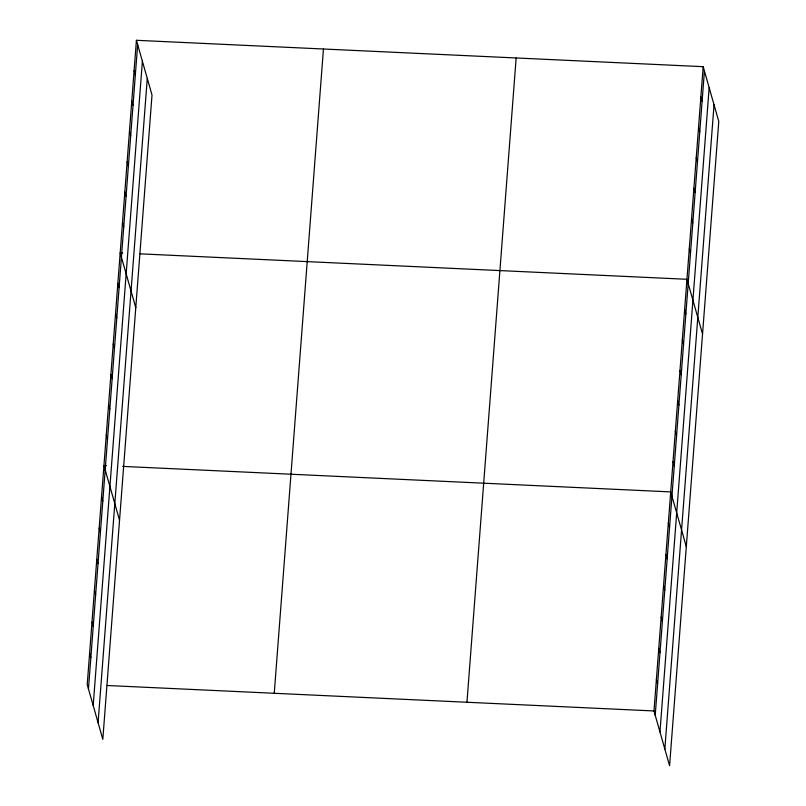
<?xml version="1.0" encoding="UTF-8"?>
<svg xmlns="http://www.w3.org/2000/svg" width="806" height="806" viewBox="0 0 806 806"><rect width="100%" height="100%" fill="white"/><g stroke="black" fill="none" stroke-linecap="round" stroke-linejoin="round"><path stroke-width="1.21" d="M136.416 40.3L87.219 684.576L102.815 739.324L152.012 95.037L136.416 40.3L703.185 66.676L718.781 121.424L669.585 765.7L653.988 710.963L703.185 66.676M88.459 688.908L137.655 44.632M93.194 705.542L142.39 61.266M98.08 722.68L147.276 78.404M274.252 693.281L323.448 49.005M466.956 702.258L516.152 57.972M655.218 715.295L704.414 71.009M659.963 731.929L709.159 87.642M664.839 749.066L714.035 104.79M122.673 253.024L120.185 252.913L135.781 307.65M140.133 253.84L686.944 279.289L702.54 334.037M106.442 465.636L103.954 465.525L119.54 520.263M122.653 466.392L670.713 491.902L686.309 546.649M107.178 685.503L653.988 710.963M700.867 97.052L702.097 101.385M698.54 127.429L699.779 131.761M696.223 157.805L697.462 162.127M693.906 188.171L695.145 192.503M691.588 218.547L692.817 222.879M689.271 248.923L690.5 253.255M684.626 309.665L685.866 313.997M682.309 340.041L683.548 344.374M679.992 370.407L681.221 374.74M677.675 400.784L678.904 405.116M675.347 431.16L676.587 435.492M673.03 461.536L674.269 465.858M668.325 523.195L669.554 527.527M665.937 554.488L667.167 558.82M663.55 585.781L664.779 590.113M661.152 617.074L662.391 621.406M658.764 648.377L660.003 652.699M656.376 679.67L657.615 683.992M134.098 70.676L135.337 75.008M131.781 101.042L133.01 105.374M129.464 131.418L130.693 135.751M127.147 161.794L128.376 166.127M124.819 192.171L126.058 196.493M122.502 222.537L123.741 226.869M117.867 283.289L119.097 287.621M115.55 313.655L116.779 317.987M113.223 344.031L114.462 348.363M110.906 374.407L112.145 378.739M108.588 404.773L109.818 409.105M106.271 435.149L107.5 439.482M101.556 496.818L102.795 501.151M99.168 528.111L100.407 532.444M96.78 559.404L98.02 563.737M94.393 590.697L95.622 595.03M92.005 621.99L93.234 626.322M89.617 653.283L90.846 657.615"/></g></svg>
